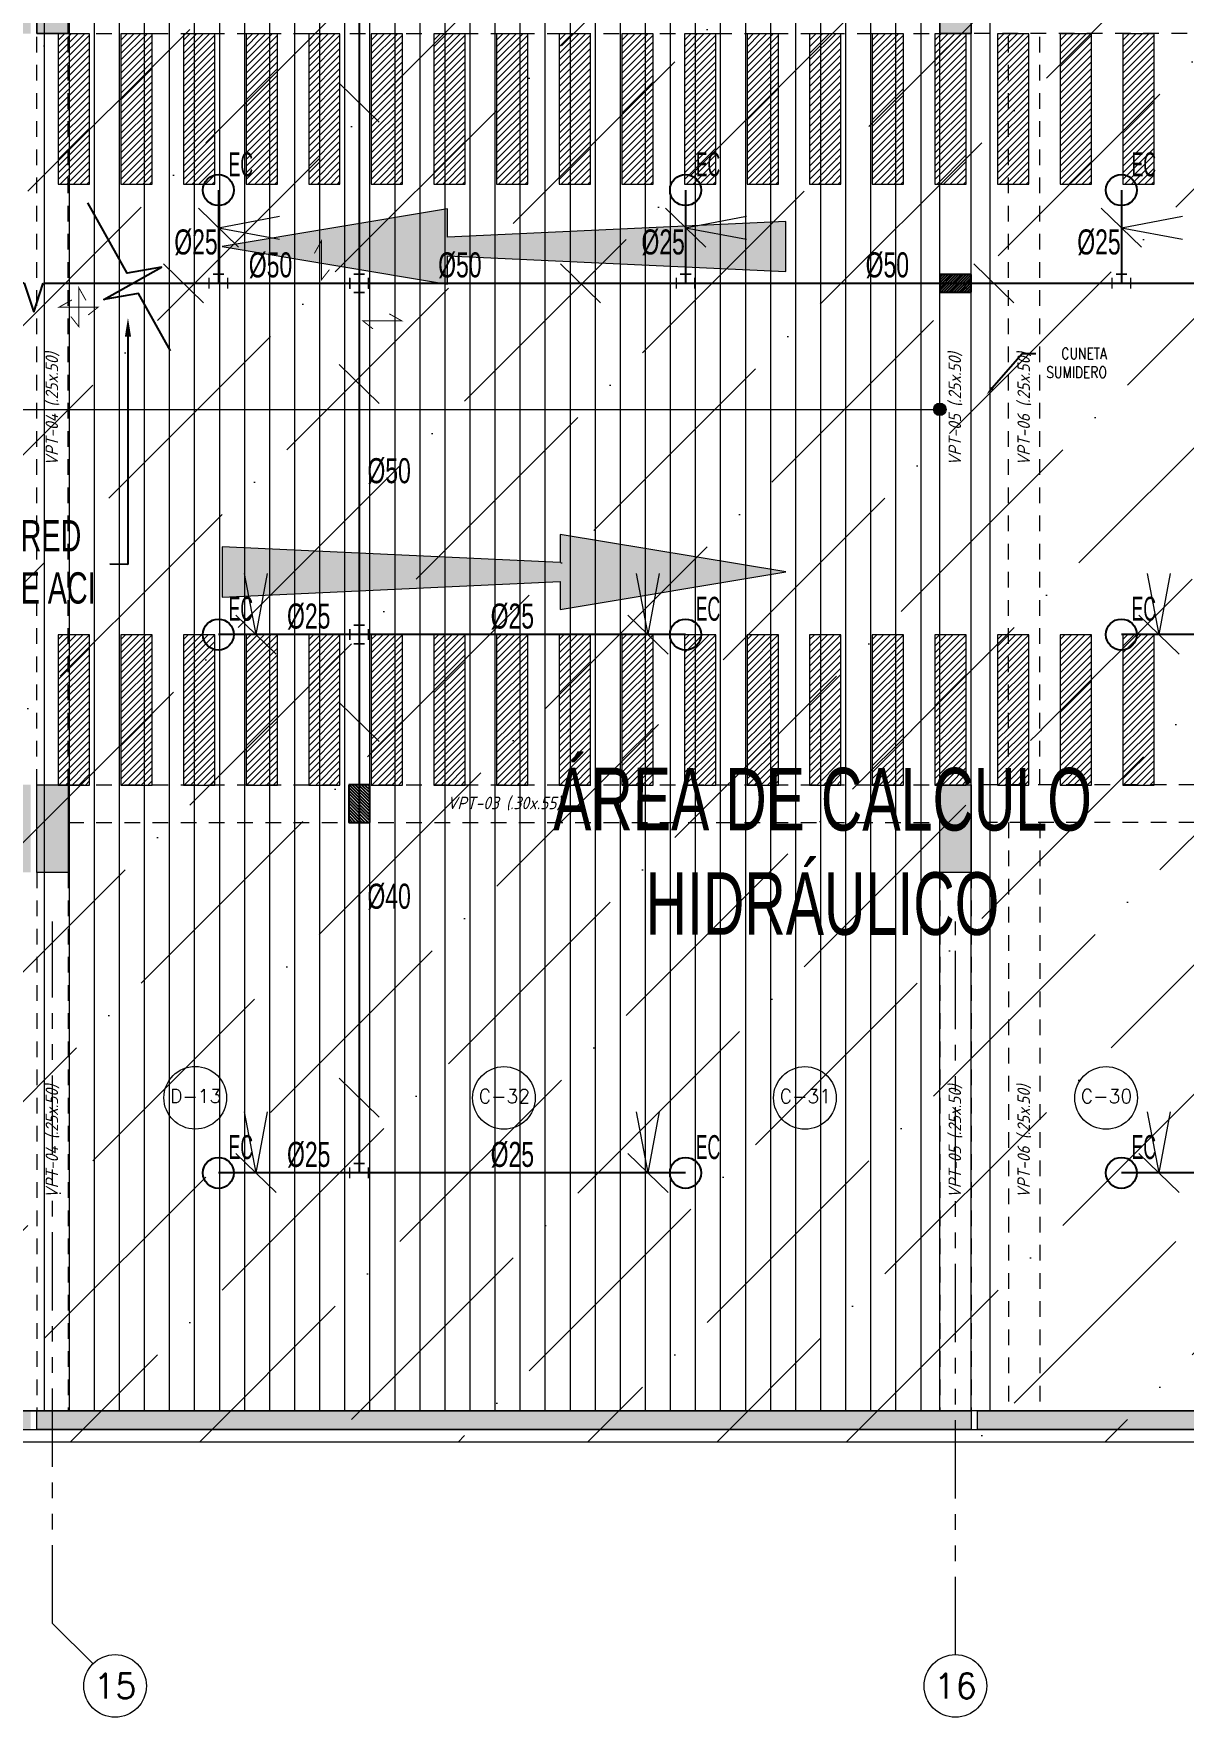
# Model space of a CAD drawing. Header units: millimetres. Extents: x 2085 to 2829, y 1347 to 1643.
# Drawn here: x 2195.95 to 2205.12, y 1440.64 to 1454.09 of the extents above; entities that cross this region are included whole.
import ezdxf
from ezdxf import colors
from ezdxf.entities.mleader import LeaderData, LeaderLine
from ezdxf.enums import TextEntityAlignment as Align
from ezdxf.math import Vec2, Vec3

# ---------------------------------------------------------------- set-up
doc = ezdxf.new("R2010")
doc.units = ezdxf.units.MM
for name, pattern in [('DASHED2', [0.375, 0.25, -0.125]), ('HIDDEN', [0.375, 0.25, -0.125]), ('HIDDEN2', [0.1875, 0.125, -0.0625]), ('PHANTOM', [2.5, 1.25, -0.25, 0.25, -0.25, 0.25, -0.25]), ('PHANTOM2', [1.25, 0.625, -0.125, 0.125, -0.125, 0.125, -0.125])]:
    doc.linetypes.add(name, pattern=pattern)
doc.layers.get('0').update_dxf_attribs({"color": 251, "lineweight": 9})
for name, color, linetype, lineweight in [('000 SOS 911 - ACCESORIOS ACI', 3, 'Continuous', 20), ('000 SOS 911 ACCESORIOS', 3, 'Continuous', 20), ('000 SOS 911 ROCIADORES', 5, 'Continuous', 25), ('000 SOS 911 SOPORTES ACI', 3, 'Continuous', 25), ('000 SOS 911 TEXTOS ACI', 7, 'Continuous', 9), ('000 SOS 911 TUB. ENTERRADA  ACI', 5, 'DASHED2', 25), ('000 SOS 911 TUBERIA ACI', 3, 'Continuous', 25), ('A-EJES', 251, 'PHANTOM', 9), ('A-ESTRUCTURA-HATCH', 251, 'Continuous', 13), ('A-ESTRUCTURA-PLACAS', 251, 'Continuous', 13), ('A-ESTRUCTURA-VIGAS', 251, 'HIDDEN2', 13), ('A-HATCH', 251, 'Continuous', 9), ('A-LINEAS', 251, 'Continuous', 9), ('A-MUROS', 251, 'Continuous', 9), ('A-NUMERO ESTAC', 251, 'Continuous', 13), ('A-TEXTO-INDICACIONES', 251, 'Continuous', 13), ('CIRCULACION PEATONAL', 251, 'Continuous', 13)]:
    doc.layers.add(name, color=color, linetype=linetype, lineweight=lineweight)
doc.layers.add('A_50_Vigas Chata', color=251, linetype='HIDDEN', lineweight=13, plot=False)
doc.styles.add('APPIA -TEXTOS-GENERALES', font='isocp.shx', dxfattribs={"oblique": 15})
doc.styles.add('PIPE', font='ARIALN.TTF', dxfattribs={"width": 0.8})
doc.styles.add('ROMANS', font='romans.shx', dxfattribs={"width": 0.8})
doc.styles.add('TXT_COTAS', font='romans.shx', dxfattribs={"width": 0.8})

# ---------------------------------------------------------------- blocks, each defined once
blk = doc.blocks.new('002')
at = {"layer": '000 SOS 911 ROCIADORES'}
blk.add_circle((2884.506, 1470.177, 0), 0.0952, dxfattribs=at)
at = {"layer": '000 SOS 911 ROCIADORES', "color": 5, "style": 'PIPE', "width": 0.641273}
blk.add_text('EC', height=0.1469, dxfattribs=at).set_placement((2884.569, 1470.262, 0), (2884.719, 1470.262, 0), align=Align.FIT)
blk = doc.blocks.new('003')
at = {"layer": '000 SOS 911 ROCIADORES', "xscale": 1.3, "yscale": 1.3, "zscale": 1.3}
blk.add_blockref('002', (-841.839, -416.766, 0), dxfattribs=at)
blk = doc.blocks.new('ACCS.ELBOW.90')
at = {"layer": '000 SOS 911 - ACCESORIOS ACI', "color": 100}
for p, q in [((0.098, 0.168), (-0.098, 0.168)), ((0.168, -0.098), (0.168, 0.098))]:
    blk.add_line(p, q, dxfattribs=at)
at = {"layer": '000 SOS 911 - ACCESORIOS ACI', "color": 9}
for p in [(0, 0.168), (0.168, 0)]:
    blk.add_line(p, (0, 0), dxfattribs=at)
blk = doc.blocks.new('007')
at = {"layer": '000 SOS 911 - ACCESORIOS ACI'}
for q in [(26830.838, -4054.765, 0), (26831.022, -4054.765, 0)]:
    blk.add_line((26830.93, -4055.252, 0), q, dxfattribs=at)
blk = doc.blocks.new('Soporte Longitudinal')
at = {"layer": '000 SOS 911 SOPORTES ACI', "const_width": 0.02}
blk.add_lwpolyline([(-0.14, -0.149), (-0.405, 0), (0.405, 0), (0.197, 0.164)], dxfattribs=at)
blk = doc.blocks.new('PASE EN VIGA')
at = {"layer": '000 SOS 911 TUB. ENTERRADA  ACI'}
h = blk.add_hatch(dxfattribs=at)
h.set_pattern_fill('ANSI31', color=6, scale=0.0046)
h.paths.add_polyline_path([(2188.783, 1180.57), (2188.783, 1180.71), (2188.533, 1180.71), (2188.533, 1180.57)])
at = {"layer": '000 SOS 911 TUB. ENTERRADA  ACI', "color": 6, "linetype": 'ByBlock'}
blk.add_lwpolyline([(2188.533, 1180.57), (2188.783, 1180.57), (2188.783, 1180.71), (2188.533, 1180.71)], close=True, dxfattribs=at)
blk = doc.blocks.new('JUNTA ANTI')
at = {"layer": '000 SOS 911 TUBERIA ACI', "color": 1}
for p, q in [((157.274, 103.304, 0), (157.03, 104.042, 0)), ((157.522, 104.042, 0), (157.274, 103.304, 0))]:
    blk.add_line(p, q, dxfattribs=at)
at = {"layer": '000 SOS 911 TUBERIA ACI', "color": 1, "ltscale": 0.25, "elevation": 0}
for points in [[(157.026, 104.042), (156.554, 104.042)], [(157.522, 104.042), (157.994, 104.042)]]:
    blk.add_lwpolyline(points, dxfattribs=at)
blk = doc.blocks.new('EST P2')
at = {"layer": 'A-ESTRUCTURA-HATCH'}
h = blk.add_hatch(color=256, dxfattribs=at)
h.dxf.hatch_style = 1
h.paths.add_polyline_path([(-19.425, 5.95), (-23.374, 5.95), (-23.374, 5), (-25.49, 5), (-25.49, 4.85), (-23.224, 4.85), (-23.224, 5.75), (-19.575, 5.75), (-19.575, 4.85), (-18.03, 4.85), (-18.03, 5), (-19.425, 5)])
h.paths.add_polyline_path([(-25.54, 5), (-32.4, 5), (-32.4, 4.85), (-25.54, 4.85)])
h.paths.add_polyline_path([(-32.45, 5), (-39.91, 5), (-39.91, 4.85), (-32.45, 4.85)])
h.paths.add_polyline_path([(-39.96, 5), (-44.735, 5), (-44.735, 4.85), (-39.96, 4.85)])
h.paths.add_polyline_path([(-44.785, 5.05), (-45.035, 5.05), (-45.035, 0.15), (-47.24, 0.15), (-47.24, -0.15), (-44.785, -0.15)])
h.paths.add_polyline_path([(-46.99, -0.2), (-47.24, -0.2), (-47.24, -6.1), (-46.99, -6.1)])
h.paths.add_polyline_path([(-46.99, -6.15), (-47.24, -6.15), (-47.24, -11.4), (-46.99, -11.4)])
h.paths.add_polyline_path([(-39.96, -11.15), (-46.94, -11.15), (-46.94, -11.3), (-39.96, -11.3)])
h.paths.add_polyline_path([(-32.45, -11.15), (-39.91, -11.15), (-39.91, -11.3), (-32.45, -11.3)])
h.paths.add_polyline_path([(-25.54, -11.15), (-32.4, -11.15), (-32.4, -11.3), (-25.54, -11.3)])
h.paths.add_polyline_path([(-18.03, -11.15), (-25.49, -11.15), (-25.49, -11.3), (-18.03, -11.3)])
h.paths.add_polyline_path([(-11.12, -11.15), (-17.98, -11.15), (-17.98, -11.3), (-11.12, -11.3)])
h.paths.add_polyline_path([(-3.61, -11.15), (-11.07, -11.15), (-11.07, -11.3), (-3.61, -11.3)])
h.paths.add_polyline_path([(3.6, -11.15), (-3.56, -11.15), (-3.56, -11.3), (3.6, -11.3)])
h.paths.add_polyline_path([(12.2, -11.15), (3.65, -11.15), (3.65, -11.3), (12.2, -11.3)])
h.paths.add_polyline_path([(18.02, -11.15), (12.25, -11.15), (12.25, -11.3), (18.02, -11.3)])
h.paths.add_polyline_path([(23.02, -11.15), (18.07, -11.15), (18.07, -11.3), (23.02, -11.3)])
h.paths.add_polyline_path([(30.23, -11.15), (23.07, -11.15), (23.07, -11.3), (30.23, -11.3)])
h.paths.add_polyline_path([(35.53, -11.15), (30.28, -11.15), (30.28, -11.3), (35.53, -11.3)])
h.paths.add_polyline_path([(43.04, -11.15), (35.58, -11.15), (35.58, -11.3), (43.04, -11.3)])
h.paths.add_polyline_path([(49.95, -11.15), (43.09, -11.15), (43.09, -11.3), (49.95, -11.3)])
h.paths.add_polyline_path([(57.46, -11.15), (50, -11.15), (50, -11.3), (57.46, -11.3)])
h.paths.add_polyline_path([(64.37, -11.15), (57.51, -11.15), (57.51, -11.3), (64.37, -11.3)])
h.paths.add_polyline_path([(71.88, -11.15), (64.42, -11.15), (64.42, -11.3), (71.88, -11.3)])
h.paths.add_polyline_path([(59.801, -0.15), (60.001, -0.15, -0.616916), (65.272, 2.496), (65.272, -0.15), (65.422, -0.15), (65.422, 2.378, -0.221665), (66.601, -0.15), (66.801, -0.15, 0.99999)], flags=0)
h.paths.add_polyline_path([(72.801, -0.15), (73.001, -0.15, 1), (53.601, -0.15), (53.801, -0.15, -1)])
h.paths.add_polyline_path([(53.376, 5), (51.865, 5), (51.865, 4.85), (53.376, 4.85)])
h.paths.add_polyline_path([(51.865, 5), (47.915, 5), (47.915, -0.15), (50.25, -0.15), (50.25, 0), (48.065, 0), (48.065, 2.05), (50.015, 2.05), (50.015, 2.2), (48.065, 2.2), (48.065, 4.85), (51.715, 4.85), (51.715, 1.9), (51.865, 1.9), (51.865, 4.85), (51.865, 4.85)])
h.paths.add_polyline_path([(47.865, 5), (43.09, 5), (43.09, 4.85), (47.865, 4.85)])
h.paths.add_polyline_path([(43.04, 5), (35.58, 5), (35.58, 4.85), (43.04, 4.85)])
h.paths.add_polyline_path([(32.726, 5.95), (28.776, 5.95), (28.776, 5), (23.07, 5), (23.07, 4.85), (28.926, 4.85), (28.926, 5.75), (32.576, 5.75), (32.576, 4.85), (35.53, 4.85), (35.53, 5), (32.726, 5)])
h.paths.add_polyline_path([(23.02, 5), (18.07, 5), (18.07, 4.85), (23.02, 4.85)])
h.paths.add_polyline_path([(18.02, 5), (12.25, 5), (12.25, 4.85), (18.02, 4.85)])
h.paths.add_polyline_path([(12.2, 5), (5.876, 5), (5.876, 4.85), (12.2, 4.85)])
h.paths.add_polyline_path([(3.775, 5), (-3.56, 5), (-3.56, 4.85), (-0.175, 4.85), (-0.175, -0.151), (1.925, -0.151), (1.925, 0), (-0.025, 0), (-0.025, 2.05), (3.775, 2.05), (3.775, 2.2), (-0.025, 2.2), (-0.025, 4.85), (3.625, 4.85), (3.625, 3.2), (3.775, 3.2)])
h.paths.add_polyline_path([(-3.61, 5), (-11.07, 5), (-11.07, 4.85), (-3.61, 4.85)])
h.paths.add_polyline_path([(-11.12, 5), (-17.98, 5), (-17.98, 4.85), (-11.12, 4.85)])
h = blk.add_hatch(color=256, dxfattribs=at)
h.dxf.hatch_style = 1
h.paths.add_polyline_path([(-3.56, -6.15), (-3.31, -6.15), (-3.31, -6.85), (-3.56, -6.85)])
h.paths.add_polyline_path([(-3.56, 0.55), (-3.31, 0.55), (-3.31, -0.15), (-3.56, -0.15)])
h.paths.add_polyline_path([(-3.86, -6.15), (-3.61, -6.15), (-3.61, -6.85), (-3.86, -6.85)])
h.paths.add_polyline_path([(-3.86, 0.55), (-3.61, 0.55), (-3.61, -0.15), (-3.86, -0.15)])
h.paths.add_polyline_path([(-11.07, -6.15), (-10.82, -6.15), (-10.82, -6.85), (-11.07, -6.85)])
h.paths.add_polyline_path([(-11.07, 0.55), (-10.82, 0.55), (-10.82, -0.15), (-11.07, -0.15)])
h.paths.add_polyline_path([(-18.28, -6.15), (-18.03, -6.15), (-18.03, -6.85), (-18.28, -6.85)])
h.paths.add_polyline_path([(-18.28, 0.55), (-18.03, 0.55), (-18.03, -0.15), (-18.28, -0.15)])
h.paths.add_polyline_path([(-25.49, -6.15), (-25.24, -6.15), (-25.24, -6.85), (-25.49, -6.85)])
h.paths.add_polyline_path([(-25.49, 0.55), (-25.24, 0.55), (-25.24, -0.15), (-25.49, -0.15)])
h.paths.add_polyline_path([(-32.7, -6.15), (-32.45, -6.15), (-32.45, -6.85), (-32.7, -6.85)])
h.paths.add_polyline_path([(-32.7, 0.55), (-32.45, 0.55), (-32.45, -0.15), (-32.7, -0.15)])
h.paths.add_polyline_path([(-39.91, -6.15), (-39.66, -6.15), (-39.66, -6.85), (-39.91, -6.85)])
h.paths.add_polyline_path([(-39.91, 0.55), (-39.66, 0.55), (-39.66, -0.15), (-39.91, -0.15)])
h.paths.add_polyline_path([(3.65, -6.15), (3.9, -6.15), (3.9, -6.85), (3.65, -6.85)])
h.paths.add_polyline_path([(3.626, 0.55), (3.9, 0.55), (3.9, -0.15), (3.626, -0.15)])
h.paths.add_polyline_path([(42.79, -6.15), (43.04, -6.15), (43.04, -6.85), (42.79, -6.85)])
h.paths.add_polyline_path([(42.79, 0.55), (43.04, 0.55), (43.04, -0.15), (42.79, -0.15)])
h.paths.add_polyline_path([(35.58, -6.15), (35.83, -6.15), (35.83, -6.85), (35.58, -6.85)])
h.paths.add_polyline_path([(35.58, 0.55), (35.83, 0.55), (35.83, -0.15), (35.58, -0.15)])
h.paths.add_polyline_path([(35.28, -6.15), (35.53, -6.15), (35.53, -6.85), (35.28, -6.85)])
h.paths.add_polyline_path([(35.28, 0.55), (35.53, 0.55), (35.53, -0.15), (35.28, -0.15)])
h.paths.add_polyline_path([(30.28, -6.15), (30.53, -6.15), (30.53, -6.85), (30.28, -6.85)])
h.paths.add_polyline_path([(30.28, 0.55), (30.53, 0.55), (30.53, -0.15), (30.28, -0.15)])
h.paths.add_polyline_path([(23.07, -6.15), (23.32, -6.15), (23.32, -6.85), (23.07, -6.85)])
h.paths.add_polyline_path([(23.07, 0.55), (23.32, 0.55), (23.32, -0.15), (23.07, -0.15)])
h.paths.add_polyline_path([(18.07, -6.15), (18.32, -6.15), (18.32, -6.85), (18.07, -6.85)])
h.paths.add_polyline_path([(18.07, 0.55), (18.32, 0.55), (18.32, -0.15), (18.07, -0.15)])
h.paths.add_polyline_path([(10.86, -6.15), (11.11, -6.15), (11.11, -6.85), (10.86, -6.85)])
h.paths.add_polyline_path([(10.86, 0.55), (11.11, 0.55), (11.11, -0.15), (10.86, -0.15)])
h.paths.add_polyline_path([(71.63, -6.15), (71.88, -6.15), (71.88, -6.85), (71.63, -6.85)])
h.paths.add_polyline_path([(64.42, -6.15), (64.67, -6.15), (64.67, -6.85), (64.42, -6.85)])
h.paths.add_polyline_path([(57.21, -6.15), (57.46, -6.15), (57.46, -6.85), (57.21, -6.85)])
h.paths.add_polyline_path([(50, -6.15), (50.25, -6.15), (50.25, -6.85), (50, -6.85)])
at = {"layer": 'A-ESTRUCTURA-PLACAS'}
blk.add_line((43.04, -11.15), (43.04, -11.3), dxfattribs=at)
for points in [[(35.58, 0.55), (35.83, 0.55), (35.83, -0.15), (35.58, -0.15)], [(42.79, 0.55), (43.04, 0.55), (43.04, -0.15), (42.79, -0.15)], [(35.58, -6.15), (35.83, -6.15), (35.83, -6.85), (35.58, -6.85)], [(42.79, -6.15), (43.04, -6.15), (43.04, -6.85), (42.79, -6.85)]]:
    blk.add_lwpolyline(points, close=True, dxfattribs=at)
for points in [[(43.04, -11.3), (35.58, -11.3), (35.58, -11.15), (43.04, -11.15)], [(43.09, -11.3), (43.09, -11.15), (49.95, -11.15)], [(49.95, -11.3), (43.09, -11.3)]]:
    blk.add_lwpolyline(points, dxfattribs=at)
at = {"layer": 'A-ESTRUCTURA-VIGAS'}
for points in [[(35.58, -6.15), (35.58, -0.15)], [(35.83, -6.15), (35.83, -0.15)], [(35.83, -0.15), (42.79, -0.15)], [(42.79, -6.15), (42.79, -0.15)], [(43.04, -6.15), (43.04, -0.15)], [(47.915, -0.15), (43.04, -0.15)], [(43.34, -6.15), (43.34, -0.15)], [(43.59, -6.15), (43.59, -0.15)], [(35.83, -6.15), (42.79, -6.15)], [(50, -6.15), (43.04, -6.15)], [(35.83, -6.45), (42.79, -6.45)], [(50, -6.45), (43.04, -6.45)], [(43.34, -6.45), (43.34, -11.15)], [(43.59, -6.45), (43.59, -11.15)], [(35.58, -6.85), (35.58, -11.15)], [(35.83, -6.85), (35.83, -11.15)], [(42.79, -6.85), (42.79, -11.15)], [(43.04, -6.85), (43.04, -11.15)]]:
    blk.add_lwpolyline(points, dxfattribs=at)
at = {"layer": 'A_50_Vigas Chata', "char_height": 0.1, "attachment_point": 5, "rotation": 90, "style": 'APPIA -TEXTOS-GENERALES'}
for s, insert in [('VPT-04 (.25x.50)', (35.705, -3.15)), ('VPT-05 (.25x.50)', (42.915, -3.15)), ('VPT-06 (.25x.50)', (43.465, -3.15)), ('VPT-04 (.25x.50)', (35.705, -9)), ('VPT-05 (.25x.50)', (42.915, -9)), ('VPT-06 (.25x.50)', (43.465, -9))]:
    blk.add_mtext(s, dxfattribs=dict(at, insert=insert))
at = {"layer": 'A_50_Vigas Chata', "insert": (39.31, -6.3), "char_height": 0.1, "attachment_point": 5, "style": 'APPIA -TEXTOS-GENERALES'}
blk.add_mtext('VPT-03 (.30x.55)', dxfattribs=at)
blk = doc.blocks.new('*U225')
at = {"layer": 'CIRCULACION PEATONAL'}
h = blk.add_hatch(dxfattribs=at)
h.set_pattern_fill('ANSI31', color=256, scale=0.3)
h.set_pattern_definition([(45, (25.750368, 0), (-0.0265165, 0.0265165), [])])
h.paths.add_polyline_path([(26.047, 0.228), (25.797, 0.228), (25.797, -0.972), (26.047, -0.972)])
h = blk.add_hatch(dxfattribs=at)
h.set_pattern_fill('ANSI31', color=256, scale=0.3)
h.set_pattern_definition([(45, (26.250368, 0), (-0.0265165, 0.0265165), [])])
h.paths.add_polyline_path([(26.547, 0.228), (26.297, 0.228), (26.297, -0.972), (26.547, -0.972)])
h = blk.add_hatch(dxfattribs=at)
h.set_pattern_fill('ANSI31', color=256, scale=0.3)
h.set_pattern_definition([(45, (26.750368, 0), (-0.0265165, 0.0265165), [])])
h.paths.add_polyline_path([(27.047, 0.228), (26.797, 0.228), (26.797, -0.972), (27.047, -0.972)])
h = blk.add_hatch(dxfattribs=at)
h.set_pattern_fill('ANSI31', color=256, scale=0.3)
h.set_pattern_definition([(45, (27.250368, 0), (-0.0265165, 0.0265165), [])])
h.paths.add_polyline_path([(27.547, 0.228), (27.297, 0.228), (27.297, -0.972), (27.547, -0.972)])
h = blk.add_hatch(dxfattribs=at)
h.set_pattern_fill('ANSI31', color=256, scale=0.3)
h.set_pattern_definition([(45, (27.750368, 0), (-0.0265165, 0.0265165), [])])
h.paths.add_polyline_path([(28.047, 0.228), (27.797, 0.228), (27.797, -0.972), (28.047, -0.972)])
h = blk.add_hatch(dxfattribs=at)
h.set_pattern_fill('ANSI31', color=256, scale=0.3)
h.set_pattern_definition([(45, (28.250368, 0), (-0.0265165, 0.0265165), [])])
h.paths.add_polyline_path([(28.547, 0.228), (28.297, 0.228), (28.297, -0.972), (28.547, -0.972)])
h = blk.add_hatch(dxfattribs=at)
h.set_pattern_fill('ANSI31', color=256, scale=0.3)
h.set_pattern_definition([(45, (28.750368, 0), (-0.0265165, 0.0265165), [])])
h.paths.add_polyline_path([(29.047, 0.228), (28.797, 0.228), (28.797, -0.972), (29.047, -0.972)])
h = blk.add_hatch(dxfattribs=at)
h.set_pattern_fill('ANSI31', color=256, scale=0.3)
h.set_pattern_definition([(45, (29.250368, 0), (-0.0265165, 0.0265165), [])])
h.paths.add_polyline_path([(29.547, 0.228), (29.297, 0.228), (29.297, -0.972), (29.547, -0.972)])
h = blk.add_hatch(dxfattribs=at)
h.set_pattern_fill('ANSI31', color=256, scale=0.3)
h.set_pattern_definition([(45, (29.750368, 0), (-0.0265165, 0.0265165), [])])
h.paths.add_polyline_path([(30.047, 0.228), (29.797, 0.228), (29.797, -0.972), (30.047, -0.972)])
h = blk.add_hatch(dxfattribs=at)
h.set_pattern_fill('ANSI31', color=256, scale=0.3)
h.set_pattern_definition([(45, (30.250368, 0), (-0.0265165, 0.0265165), [])])
h.paths.add_polyline_path([(30.547, 0.228), (30.297, 0.228), (30.297, -0.972), (30.547, -0.972)])
h = blk.add_hatch(dxfattribs=at)
h.set_pattern_fill('ANSI31', color=256, scale=0.3)
h.set_pattern_definition([(45, (30.750368, 0), (-0.0265165, 0.0265165), [])])
h.paths.add_polyline_path([(31.047, 0.228), (30.797, 0.228), (30.797, -0.972), (31.047, -0.972)])
h = blk.add_hatch(dxfattribs=at)
h.set_pattern_fill('ANSI31', color=256, scale=0.3)
h.set_pattern_definition([(45, (31.250368, 0), (-0.0265165, 0.0265165), [])])
h.paths.add_polyline_path([(31.547, 0.228), (31.297, 0.228), (31.297, -0.972), (31.547, -0.972)])
h = blk.add_hatch(dxfattribs=at)
h.set_pattern_fill('ANSI31', color=256, scale=0.3)
h.set_pattern_definition([(45, (31.750368, 0), (-0.0265165, 0.0265165), [])])
h.paths.add_polyline_path([(32.047, 0.228), (31.797, 0.228), (31.797, -0.972), (32.047, -0.972)])
h = blk.add_hatch(dxfattribs=at)
h.set_pattern_fill('ANSI31', color=256, scale=0.3)
h.set_pattern_definition([(45, (32.250368, 0), (-0.0265165, 0.0265165), [])])
h.paths.add_polyline_path([(32.547, 0.228), (32.297, 0.228), (32.297, -0.972), (32.547, -0.972)])
h = blk.add_hatch(dxfattribs=at)
h.set_pattern_fill('ANSI31', color=256, scale=0.3)
h.set_pattern_definition([(45, (32.750368, 0), (-0.0265165, 0.0265165), [])])
h.paths.add_polyline_path([(33.047, 0.228), (32.797, 0.228), (32.797, -0.972), (33.047, -0.972)])
h = blk.add_hatch(dxfattribs=at)
h.set_pattern_fill('ANSI31', color=256, scale=0.3)
h.set_pattern_definition([(45, (33.250368, 0), (-0.0265165, 0.0265165), [])])
h.paths.add_polyline_path([(33.547, 0.228), (33.297, 0.228), (33.297, -0.972), (33.547, -0.972)])
h = blk.add_hatch(dxfattribs=at)
h.set_pattern_fill('ANSI31', color=256, scale=0.3)
h.set_pattern_definition([(45, (33.750368, 0), (-0.0265165, 0.0265165), [])])
h.paths.add_polyline_path([(34.047, 0.228), (33.797, 0.228), (33.797, -0.972), (34.047, -0.972)])
h = blk.add_hatch(dxfattribs=at)
h.set_pattern_fill('ANSI31', color=256, scale=0.3)
h.set_pattern_definition([(45, (34.250368, 0), (-0.0265165, 0.0265165), [])])
h.paths.add_polyline_path([(34.547, 0.228), (34.297, 0.228), (34.297, -0.972), (34.547, -0.972)])
for points in [[(25.797, -0.972), (26.047, -0.972), (26.047, 0.228), (25.797, 0.228)], [(26.297, -0.972), (26.547, -0.972), (26.547, 0.228), (26.297, 0.228)], [(26.797, -0.972), (27.047, -0.972), (27.047, 0.228), (26.797, 0.228)], [(27.297, -0.972), (27.547, -0.972), (27.547, 0.228), (27.297, 0.228)], [(27.797, -0.972), (28.047, -0.972), (28.047, 0.228), (27.797, 0.228)], [(28.297, -0.972), (28.547, -0.972), (28.547, 0.228), (28.297, 0.228)], [(28.797, -0.972), (29.047, -0.972), (29.047, 0.228), (28.797, 0.228)], [(29.297, -0.972), (29.547, -0.972), (29.547, 0.228), (29.297, 0.228)], [(29.797, -0.972), (30.047, -0.972), (30.047, 0.228), (29.797, 0.228)], [(30.297, -0.972), (30.547, -0.972), (30.547, 0.228), (30.297, 0.228)], [(30.797, -0.972), (31.047, -0.972), (31.047, 0.228), (30.797, 0.228)], [(31.297, -0.972), (31.547, -0.972), (31.547, 0.228), (31.297, 0.228)], [(31.797, -0.972), (32.047, -0.972), (32.047, 0.228), (31.797, 0.228)], [(32.297, -0.972), (32.547, -0.972), (32.547, 0.228), (32.297, 0.228)], [(32.797, -0.972), (33.047, -0.972), (33.047, 0.228), (32.797, 0.228)], [(33.297, -0.972), (33.547, -0.972), (33.547, 0.228), (33.297, 0.228)], [(33.797, -0.972), (34.047, -0.972), (34.047, 0.228), (33.797, 0.228)], [(34.297, -0.972), (34.547, -0.972), (34.547, 0.228), (34.297, 0.228)]]:
    blk.add_lwpolyline(points, close=True, dxfattribs=at)
blk = doc.blocks.new('EJES 1P')
at = {"layer": 'A-EJES', "linetype": 'PHANTOM2'}
blk.add_line((81.038, -18.221), (80.714, -17.898), dxfattribs=at)
for points in [[(80.714, -17.898), (80.714, -12.292)], [(87.924, -18.151), (87.924, -12.292)]]:
    blk.add_lwpolyline(points, dxfattribs=at)
at = {"layer": 'A-EJES', "linetype": 'Continuous'}
for centre in [(81.214, -18.398), (87.924, -18.398)]:
    blk.add_circle(centre, 0.25, dxfattribs=at)
at = {"layer": 'A-EJES', "linetype": 'Continuous', "style": 'ROMANS'}
for s, p in [('15', (81.214, -18.398)), ('16', (87.924, -18.398))]:
    blk.add_text(s, height=0.2, dxfattribs=at).set_placement(p, align=Align.MIDDLE_CENTER)
blk = doc.blocks.new('*U223')
at = {"layer": 'CIRCULACION PEATONAL'}
h = blk.add_hatch(dxfattribs=at)
h.set_pattern_fill('ANSI31', color=256, scale=0.3)
h.set_pattern_definition([(45, (16.750368, 0), (-0.0265165, 0.0265165), [])])
h.paths.add_polyline_path([(17.047, 0.228), (16.797, 0.228), (16.797, -0.972), (17.047, -0.972)])
h = blk.add_hatch(dxfattribs=at)
h.set_pattern_fill('ANSI31', color=256, scale=0.3)
h.set_pattern_definition([(45, (17.250368, 0), (-0.0265165, 0.0265165), [])])
h.paths.add_polyline_path([(17.547, 0.228), (17.297, 0.228), (17.297, -0.972), (17.547, -0.972)])
h = blk.add_hatch(dxfattribs=at)
h.set_pattern_fill('ANSI31', color=256, scale=0.3)
h.set_pattern_definition([(45, (17.750368, 0), (-0.0265165, 0.0265165), [])])
h.paths.add_polyline_path([(18.047, 0.228), (17.797, 0.228), (17.797, -0.972), (18.047, -0.972)])
h = blk.add_hatch(dxfattribs=at)
h.set_pattern_fill('ANSI31', color=256, scale=0.3)
h.set_pattern_definition([(45, (18.250368, 0), (-0.0265165, 0.0265165), [])])
h.paths.add_polyline_path([(18.547, 0.228), (18.297, 0.228), (18.297, -0.972), (18.547, -0.972)])
h = blk.add_hatch(dxfattribs=at)
h.set_pattern_fill('ANSI31', color=256, scale=0.3)
h.set_pattern_definition([(45, (18.750368, 0), (-0.0265165, 0.0265165), [])])
h.paths.add_polyline_path([(19.047, 0.228), (18.797, 0.228), (18.797, -0.972), (19.047, -0.972)])
h = blk.add_hatch(dxfattribs=at)
h.set_pattern_fill('ANSI31', color=256, scale=0.3)
h.set_pattern_definition([(45, (19.250368, 0), (-0.0265165, 0.0265165), [])])
h.paths.add_polyline_path([(19.547, 0.228), (19.297, 0.228), (19.297, -0.972), (19.547, -0.972)])
h = blk.add_hatch(dxfattribs=at)
h.set_pattern_fill('ANSI31', color=256, scale=0.3)
h.set_pattern_definition([(45, (19.750368, 0), (-0.0265165, 0.0265165), [])])
h.paths.add_polyline_path([(20.047, 0.228), (19.797, 0.228), (19.797, -0.972), (20.047, -0.972)])
h = blk.add_hatch(dxfattribs=at)
h.set_pattern_fill('ANSI31', color=256, scale=0.3)
h.set_pattern_definition([(45, (20.250368, 0), (-0.0265165, 0.0265165), [])])
h.paths.add_polyline_path([(20.547, 0.228), (20.297, 0.228), (20.297, -0.972), (20.547, -0.972)])
h = blk.add_hatch(dxfattribs=at)
h.set_pattern_fill('ANSI31', color=256, scale=0.3)
h.set_pattern_definition([(45, (20.750368, 0), (-0.0265165, 0.0265165), [])])
h.paths.add_polyline_path([(21.047, 0.228), (20.797, 0.228), (20.797, -0.972), (21.047, -0.972)])
h = blk.add_hatch(dxfattribs=at)
h.set_pattern_fill('ANSI31', color=256, scale=0.3)
h.set_pattern_definition([(45, (21.250368, 0), (-0.0265165, 0.0265165), [])])
h.paths.add_polyline_path([(21.547, 0.228), (21.297, 0.228), (21.297, -0.972), (21.547, -0.972)])
h = blk.add_hatch(dxfattribs=at)
h.set_pattern_fill('ANSI31', color=256, scale=0.3)
h.set_pattern_definition([(45, (21.750368, 0), (-0.0265165, 0.0265165), [])])
h.paths.add_polyline_path([(22.047, 0.228), (21.797, 0.228), (21.797, -0.972), (22.047, -0.972)])
h = blk.add_hatch(dxfattribs=at)
h.set_pattern_fill('ANSI31', color=256, scale=0.3)
h.set_pattern_definition([(45, (22.250368, 0), (-0.0265165, 0.0265165), [])])
h.paths.add_polyline_path([(22.547, 0.228), (22.297, 0.228), (22.297, -0.972), (22.547, -0.972)])
h = blk.add_hatch(dxfattribs=at)
h.set_pattern_fill('ANSI31', color=256, scale=0.3)
h.set_pattern_definition([(45, (22.750368, 0), (-0.0265165, 0.0265165), [])])
h.paths.add_polyline_path([(23.047, 0.228), (22.797, 0.228), (22.797, -0.972), (23.047, -0.972)])
h = blk.add_hatch(dxfattribs=at)
h.set_pattern_fill('ANSI31', color=256, scale=0.3)
h.set_pattern_definition([(45, (23.250368, 0), (-0.0265165, 0.0265165), [])])
h.paths.add_polyline_path([(23.547, 0.228), (23.297, 0.228), (23.297, -0.972), (23.547, -0.972)])
h = blk.add_hatch(dxfattribs=at)
h.set_pattern_fill('ANSI31', color=256, scale=0.3)
h.set_pattern_definition([(45, (23.750368, 0), (-0.0265165, 0.0265165), [])])
h.paths.add_polyline_path([(24.047, 0.228), (23.797, 0.228), (23.797, -0.972), (24.047, -0.972)])
h = blk.add_hatch(dxfattribs=at)
h.set_pattern_fill('ANSI31', color=256, scale=0.3)
h.set_pattern_definition([(45, (24.250368, 0), (-0.0265165, 0.0265165), [])])
h.paths.add_polyline_path([(24.547, 0.228), (24.297, 0.228), (24.297, -0.972), (24.547, -0.972)])
h = blk.add_hatch(dxfattribs=at)
h.set_pattern_fill('ANSI31', color=256, scale=0.3)
h.set_pattern_definition([(45, (24.750368, 0), (-0.0265165, 0.0265165), [])])
h.paths.add_polyline_path([(25.047, 0.228), (24.797, 0.228), (24.797, -0.972), (25.047, -0.972)])
h = blk.add_hatch(dxfattribs=at)
h.set_pattern_fill('ANSI31', color=256, scale=0.3)
h.set_pattern_definition([(45, (25.250368, 0), (-0.0265165, 0.0265165), [])])
h.paths.add_polyline_path([(25.547, 0.228), (25.297, 0.228), (25.297, -0.972), (25.547, -0.972)])
for points in [[(16.797, -0.972), (17.047, -0.972), (17.047, 0.228), (16.797, 0.228)], [(17.297, -0.972), (17.547, -0.972), (17.547, 0.228), (17.297, 0.228)], [(17.797, -0.972), (18.047, -0.972), (18.047, 0.228), (17.797, 0.228)], [(18.297, -0.972), (18.547, -0.972), (18.547, 0.228), (18.297, 0.228)], [(18.797, -0.972), (19.047, -0.972), (19.047, 0.228), (18.797, 0.228)], [(19.297, -0.972), (19.547, -0.972), (19.547, 0.228), (19.297, 0.228)], [(19.797, -0.972), (20.047, -0.972), (20.047, 0.228), (19.797, 0.228)], [(20.297, -0.972), (20.547, -0.972), (20.547, 0.228), (20.297, 0.228)], [(20.797, -0.972), (21.047, -0.972), (21.047, 0.228), (20.797, 0.228)], [(21.297, -0.972), (21.547, -0.972), (21.547, 0.228), (21.297, 0.228)], [(21.797, -0.972), (22.047, -0.972), (22.047, 0.228), (21.797, 0.228)], [(22.297, -0.972), (22.547, -0.972), (22.547, 0.228), (22.297, 0.228)], [(22.797, -0.972), (23.047, -0.972), (23.047, 0.228), (22.797, 0.228)], [(23.297, -0.972), (23.547, -0.972), (23.547, 0.228), (23.297, 0.228)], [(23.797, -0.972), (24.047, -0.972), (24.047, 0.228), (23.797, 0.228)], [(24.297, -0.972), (24.547, -0.972), (24.547, 0.228), (24.297, 0.228)], [(24.797, -0.972), (25.047, -0.972), (25.047, 0.228), (24.797, 0.228)], [(25.297, -0.972), (25.547, -0.972), (25.547, 0.228), (25.297, 0.228)]]:
    blk.add_lwpolyline(points, close=True, dxfattribs=at)
blk = doc.blocks.new('PO_GUARDIA CIVIL ESQ FAISANES_PLANTAS_Sotanos_REVA_2022.01.24 - copia$0$XREF_SOTANOS - ETAPA 1-2020.06.26$0$frr')
at = {"transparency": 33554687}
blk.add_hatch(color=8, dxfattribs=at).paths.add_polyline_path([(0.002, -0.011), (-0.002, -0.011), (-0.3, -1.8), (-0.075, -1.8), (-0.2, -4.5), (0.2, -4.5), (0.075, -1.8), (0.3, -1.8)])
at = {"color": 7}
blk.add_lwpolyline([(-0.2, -4.5), (0.2, -4.5), (0.075, -1.8), (0.3, -1.8), (0, 0), (-0.3, -1.8), (-0.075, -1.8)], close=True, dxfattribs=at)
blk = doc.blocks.new('EJE')
at = {"linetype": 'Continuous'}
blk.add_circle((0, 0), 0.5, dxfattribs=at)
at = {"layer": 'A-TEXTO-INDICACIONES', "style": 'ROMANS'}
blk.add_attdef('EJE', text='', height=0.22, rotation=0, dxfattribs=at).set_placement((0.007, 0.028), align=Align.MIDDLE_CENTER)

msp = doc.modelspace()

# ---------------------------------------------------------------- hatches: boundary and pattern name
h = msp.add_hatch(color=256)
h.dxf.hatch_style = 1
edge = h.paths.add_edge_path()
edge.add_arc((2203.181, 1451.088), 0.05, 0, 360)

# ---------------------------------------------------------------- linework, layer by layer
msp.add_lwpolyline([(2203.431, 1459.088), (2203.581, 1459.088), (2203.581, 1443.088), (2203.431, 1443.088)], close=True)
msp.add_circle((2203.18, 1451.087), 0.05)
at = {"layer": '000 SOS 911 - ACCESORIOS ACI'}
for p, q in [((2198.705, 1453.382), (2198.384, 1453.692)), ((2197.581, 1452.382), (2197.26, 1452.693)), ((2201.311, 1452.382), (2200.99, 1452.693)), ((2204.791, 1452.382), (2204.47, 1452.693)), ((2197.302, 1451.938), (2196.981, 1452.249)), ((2200.471, 1451.938), (2200.151, 1452.249)), ((2203.771, 1451.938), (2203.451, 1452.249)), ((2198.704, 1451.134), (2198.384, 1451.445)), ((2197.881, 1449.132), (2197.56, 1449.443)), ((2201.011, 1449.132), (2200.69, 1449.443)), ((2205.091, 1449.132), (2204.77, 1449.443)), ((2198.704, 1448.434), (2198.384, 1448.745)), ((2198.704, 1445.434), (2198.384, 1445.745)), ((2197.881, 1444.832), (2197.56, 1445.143)), ((2201.011, 1444.832), (2200.69, 1445.143)), ((2205.091, 1444.832), (2204.77, 1445.143))]:
    msp.add_line(p, q, dxfattribs=at)
at = {"layer": '000 SOS 911 TUBERIA ACI'}
for points in [[(2198.544, 1457.138), (2198.544, 1444.988)], [(2197.421, 1452.838), (2197.421, 1452.094)], [(2201.151, 1452.838), (2201.151, 1452.094)], [(2204.631, 1452.838), (2204.631, 1452.094)], [(2196.023, 1452.094), (2230.811, 1452.094)], [(2201.151, 1449.288), (2197.421, 1449.288)], [(2208.361, 1449.288), (2204.631, 1449.288)], [(2201.151, 1444.988), (2197.421, 1444.988)], [(2208.361, 1444.988), (2204.631, 1444.988)]]:
    msp.add_lwpolyline(points, dxfattribs=at)
at = {"layer": 'A-MUROS'}
for p, q in [((2232.266, 1443.088), (2113.4, 1443.088)), ((2113.4, 1442.938), (2232.266, 1442.938))]:
    msp.add_line(p, q, dxfattribs=at)
for points in [[(2195.97, 1454.088), (2196.22, 1454.088), (2196.22, 1454.788), (2195.97, 1454.788)], [(2203.18, 1454.088), (2203.43, 1454.088), (2203.43, 1454.788), (2203.18, 1454.788)], [(2195.97, 1448.088), (2196.22, 1448.088), (2196.22, 1447.388), (2195.97, 1447.388)]]:
    msp.add_lwpolyline(points, close=True, dxfattribs=at)

# ---------------------------------------------------------------- block references
at = {"rotation": 180.0005141974605}
msp.add_blockref('*U223', (2221.688, 1453.115), dxfattribs=at)
at = {"transparency": 33554483}
for p, rotation in [((2197.45, 1452.388), 90), ((2201.95, 1449.788), 270)]:
    msp.add_blockref('PO_GUARDIA CIVIL ESQ FAISANES_PLANTAS_Sotanos_REVA_2022.01.24 - copia$0$XREF_SOTANOS - ETAPA 1-2020.06.26$0$frr', p, dxfattribs=dict(at, rotation=rotation))
at = {"layer": '000 SOS 911 - ACCESORIOS ACI'}
for p, xscale, yscale, zscale, rotation in [((2197.421, 1452.094), -0.4394526855468782, 0.4394526855468736, 0.4394526855468736, 359.9974143215402), ((2197.421, 1452.094), 0.4394526855468783, 0.4394526855468783, 0.4394526855468783, 0.002585678459824784), ((2198.544, 1452.094), -0.4394526855468782, 0.4394526855468736, 0.4394526855468736, 359.9974143215402), ((2198.544, 1452.094), 0.4394526855468783, 0.4394526855468783, 0.4394526855468783, 0.002585678459824784), ((2201.151, 1452.094), -0.4394526855468782, 0.4394526855468736, 0.4394526855468736, 359.9974143215402), ((2201.151, 1452.094), 0.4394526855468783, 0.4394526855468783, 0.4394526855468783, 0.002585678459824784), ((2204.631, 1452.094), -0.4394526855468782, 0.4394526855468736, 0.4394526855468736, 359.9974143215402), ((2204.631, 1452.094), 0.4394526855468783, 0.4394526855468783, 0.4394526855468783, 0.002585678459824784), ((2198.544, 1452.093), 0.4394526855468783, 0.4394526855468783, 0.4394526855468783, 180.0025856784597), ((2198.544, 1452.093), -0.4394526855468783, 0.4394526855468773, 0.4394526855468773, 179.9974143215402), ((2198.544, 1449.288), -0.4394526855468783, 0.4394526855468736, 0.4394526855468736, 359.9974143215402), ((2198.544, 1449.288), 0.4394526855468784, 0.4394526855468784, 0.4394526855468784, 0.002585678459824784), ((2198.544, 1449.288), 0.4394526855468785, 0.4394526855468785, 0.4394526855468785, 180.0025856784597), ((2198.544, 1449.288), -0.4394526855468786, 0.4394526855468773, 0.4394526855468773, 179.9974143215402), ((2198.544, 1444.988), -0.4394526855468783, 0.4394526855468736, 0.4394526855468736, 359.9974143215402), ((2198.544, 1444.988), 0.4394526855468783, 0.4394526855468783, 0.4394526855468783, 0.002585678459824784)]:
    msp.add_blockref('ACCS.ELBOW.90', p, dxfattribs=dict(at, xscale=xscale, yscale=yscale, zscale=zscale, rotation=rotation))
at = {"layer": '000 SOS 911 ACCESORIOS', "rotation": 270}
for p in [(6252.673, 28283.468, 0), (6256.403, 28283.468, 0), (6259.883, 28283.468, 0)]:
    msp.add_blockref('007', p, dxfattribs=at)
at = {"layer": '000 SOS 911 ACCESORIOS'}
for p in [(-24633.209, 5504.54, 0), (-24630.079, 5504.54, 0), (-24625.999, 5504.54, 0), (-24633.209, 5500.24, 0), (-24630.079, 5500.24, 0), (-24625.999, 5500.24, 0)]:
    msp.add_blockref('007', p, dxfattribs=at)
at = {"layer": '000 SOS 911 ROCIADORES'}
for p in [(-710.599, -41.626), (-706.869, -41.626), (-703.389, -41.626), (-710.599, -45.176), (-710.599, -45.176), (-706.869, -45.176), (-706.869, -45.176), (-703.389, -45.176), (-703.389, -45.176), (-710.599, -49.476), (-710.599, -49.476), (-706.869, -49.476), (-706.869, -49.476), (-703.389, -49.476), (-703.389, -49.476)]:
    msp.add_blockref('003', p, dxfattribs=at)
at = {"layer": '000 SOS 911 SOPORTES ACI', "xscale": 0.384521484375, "yscale": 0.384521484375, "zscale": 0.384521484375}
for p, rotation in [((2198.244, 1452.279), 270), ((2198.73, 1451.793), 180)]:
    msp.add_blockref('Soporte Longitudinal', p, dxfattribs=dict(at, rotation=rotation))
at = {"layer": '000 SOS 911 TUB. ENTERRADA  ACI'}
msp.add_blockref('PASE EN VIGA', (14.648, 271.453), dxfattribs=at)
at = {"layer": '000 SOS 911 TUB. ENTERRADA  ACI', "xscale": 1.200647668218153, "yscale": 1.200647668218153, "zscale": 1.200647668218153, "rotation": 90}
msp.add_blockref('PASE EN VIGA', (3616.077, -1179.869), dxfattribs=at)
at = {"layer": 'A-NUMERO ESTAC', "xscale": 0.5, "yscale": 0.5, "zscale": 0.5}
for p, values in [((2197.235, 1445.588, 0), {'EJE': 'D-13'}), ((2199.7, 1445.587), {'EJE': 'C-32'}), ((2202.103, 1445.587), {'EJE': 'C-31'}), ((2204.508, 1445.587), {'EJE': 'C-30'})]:
    msp.add_blockref('EJE', p, dxfattribs=at).add_auto_attribs(values)

# ---------------------------------------------------------------- texts
at = {"layer": '000 SOS 911 TEXTOS ACI', "char_height": 0.2, "attachment_point": 1, "style": 'PIPE'}
for s, insert in [('%%C25', (2197.068, 1452.524, 0)), ('%%C25', (2200.798, 1452.524, 0)), ('%%C25', (2204.278, 1452.524, 0)), ('%%C50', (2197.663, 1452.341, 0)), ('%%C50', (2199.175, 1452.341, 0)), ('%%C50', (2202.588, 1452.341, 0)), ('%%C50', (2198.61, 1450.697, 0)), ('%%C25', (2197.968, 1449.536, 0)), ('%%C25', (2199.594, 1449.536, 0)), ('%%C40', (2198.61, 1447.298, 0)), ('%%C25', (2197.968, 1445.236, 0)), ('%%C25', (2199.594, 1445.236, 0))]:
    msp.add_mtext_dynamic_manual_height_columns(s, width=0.551, gutter_width=1.915, heights=[0.0124], dxfattribs=dict(at, insert=insert))

# ---------------------------------------------------------------- leaders
at = {"layer": '000 SOS 911 TEXTOS ACI'}
ml = msp.add_multileader_mtext('Standard', dxfattribs=at)
ml.set_content('{\\H1.66667x;CONEXIÓN A RED EXISTENTE DE ACI}', color=256, style='PIPE')
ml.set_leader_properties(color=7)
ml.build(insert=Vec2(0, 0))
ml.multileader.update_dxf_attribs({"text_left_attachment_type": 2, "text_right_attachment_type": 2, "dogleg_length": 2, "arrow_head_size": 0.15})
ctx = ml.context
ctx.base_point, ctx.char_height, ctx.arrow_head_size, ctx.landing_gap_size, ctx.plane_origin, ctx.plane_x_axis, ctx.plane_y_axis = Vec3(2194.19, 1449.85), 0.15, 0.15, 0.15, Vec3(2199.064, 1449.046), Vec3(1, -0.000395), Vec3(0.000395, 1)
ctx.left_attachment, ctx.right_attachment = 2, 2
notes = []
notes.append((ctx, [(0, (1, 1, 0), (2196.698, 1449.849), (-1, 0.000395), 0.146, [(0, [(2196.698, 1451.818)], 0, [])])]))
ctx.mtext.insert, ctx.mtext.text_direction, ctx.mtext.rotation, ctx.mtext.width, ctx.mtext.defined_height, ctx.mtext.flow_direction = Vec3(2194.34, 1450.203), Vec3(1, -0.000395), 6.28279, 2.31381, 0.558, 5
ctx.mtext.has_bg_fill, ctx.mtext.bg_color, ctx.mtext.bg_scale_factor, ctx.mtext.bg_transparency, ctx.mtext.use_window_bg_color = 1, -1073741824, 2, 0, 1
at = {"layer": 'A-TEXTO-INDICACIONES'}
ml = msp.add_multileader_mtext('Standard', dxfattribs=at)
ml.set_content('CUNETA SUMIDERO', color=256, style='TXT_COTAS')
ml.set_leader_properties(color=7)
ml.build(insert=Vec2(0, 0))
ml.multileader.update_dxf_attribs({"dogleg_length": 0.11, "arrow_head_size": 0.07})
ctx = ml.context
ctx.base_point, ctx.char_height, ctx.arrow_head_size, ctx.landing_gap_size, ctx.plane_origin = Vec3(2203.947, 1451.533), 0.09, 0.07, 0.05, Vec3(2204.466, 1451.008)
ctx.text_align_type = 2
notes.append((ctx, [(0, (1, 1, 0), (2203.837, 1451.533), (1, 0), 0.11, [(0, [(2203.553, 1451.205)], 0, [])])]))
ctx.mtext.insert, ctx.mtext.width, ctx.mtext.alignment, ctx.mtext.flow_direction = Vec3(2204.515, 1451.578), 0.66166, 3, 5
for ctx, leaders in notes:
    for number, flags, end, landing, length, lines in leaders:
        leader = LeaderData()
        leader.index, (leader.has_last_leader_line, leader.has_dogleg_vector, leader.attachment_direction) = number, flags
        leader.last_leader_point, leader.dogleg_vector, leader.dogleg_length = Vec3(end), Vec3(landing), length
        for number, points, colour, breaks in lines:
            line = LeaderLine()
            line.index, line.vertices, line.color, line.breaks = number, Vec3.list(points), colors.encode_raw_color(colour), breaks
            leader.lines.append(line)
        ctx.leaders.append(leader)

# ---------------------------------------------------------------- next in the draw order: linework, layer by layer
msp.add_line((2171.5, 1451.087), (2203.18, 1451.087))
at = {"layer": '000 SOS 911 TUBERIA ACI', "color": 1}
msp.add_lwpolyline([(2197.037, 1451.554), (2196.781, 1452.012), (2196.505, 1451.965), (2196.967, 1452.223), (2196.691, 1452.175), (2196.378, 1452.736)], dxfattribs=at)

# ---------------------------------------------------------------- next in the draw order: block references
at = {"layer": '000 SOS 911 SOPORTES ACI', "xscale": -0.384521484375, "yscale": 0.384521484375, "zscale": 0.384521484375}
for rotation in [90, 180]:
    msp.add_blockref('Soporte Longitudinal', (2196.305, 1451.904), dxfattribs=dict(at, rotation=rotation))
at = {"layer": '000 SOS 911 TUBERIA ACI', "color": 4, "xscale": -0.3125, "yscale": 0.3125, "zscale": 0.3125}
msp.add_blockref('JUNTA ANTI', (2245.094, 1419.581, 0), dxfattribs=at)

# ---------------------------------------------------------------- next in the draw order: texts
at = {"layer": '000 SOS 911 TEXTOS ACI', "insert": (2199.886, 1448.224), "char_height": 0.3, "width": 4.71547, "attachment_point": 1, "rotation": 359.9774, "style": 'PIPE', "bg_fill": 3, "box_fill_scale": 2, "bg_fill_color": 256, "bg_fill_transparency": 0}
msp.add_mtext('\\pxqc;{\\H1.66667x;ÁREA DE CALCULO HIDRÁULICO }', dxfattribs=at)

# ---------------------------------------------------------------- next in the draw order: hatches: boundary and pattern name
h = msp.add_hatch()
h.set_pattern_fill('ANSI36', color=4, scale=0.23)
h.set_pattern_definition([(45, (-12.33495, -80), (0.38727355, 1.420003), [1.825625, -0.365125, 0, -0.365125])])
h.paths.add_polyline_path([(2232.271, 1459.288), (2183.586, 1459.288), (2183.586, 1442.838), (2232.271, 1442.838)])
at = {"layer": 'A-HATCH'}
h = msp.add_hatch(dxfattribs=at)
h.set_pattern_fill('_USER', color=256, scale=0.2, angle=90, pattern_type=0)
h.set_pattern_definition([(90, (2203.43017, 1451.08656), (-0.2, 1e-17), [])])
h.paths.add_polyline_path([(2171.5, 1459.088), (2171.5, 1443.088), (2203.18, 1443.088), (2203.18, 1459.088)])

# ---------------------------------------------------------------- next in the draw order: linework, layer by layer
for points in [[(2183.586, 1459.288), (2232.271, 1459.288), (2232.271, 1442.838), (2183.586, 1442.838)], [(2203.43, 1459.088), (2203.58, 1459.088), (2203.58, 1443.088), (2203.43, 1443.088)]]:
    msp.add_lwpolyline(points, close=True)
at = {"color": 4}
msp.add_lwpolyline([(2183.586, 1459.288), (2232.271, 1459.288), (2232.271, 1442.838), (2183.586, 1442.838)], close=True, dxfattribs=at)
at = {"layer": 'A-LINEAS'}
msp.add_lwpolyline([(2171.5, 1459.088), (2171.5, 1443.088), (2203.18, 1443.088), (2203.18, 1459.088)], close=True, dxfattribs=at)
at = {"layer": 'A-MUROS'}
msp.add_lwpolyline([(2203.18, 1448.088), (2203.43, 1448.088), (2203.43, 1447.388), (2203.18, 1447.388)], close=True, dxfattribs=at)

# ---------------------------------------------------------------- next in the draw order: block references
for name, p in [('EJES 1P', (2115.381, 1459.288)), ('EST P2', (2160.39, 1454.238))]:
    msp.add_blockref(name, p)
at = {"rotation": 180.0005141974605}
msp.add_blockref('*U225', (2230.688, 1448.314), dxfattribs=at)

doc.saveas('drawing.dxf')
